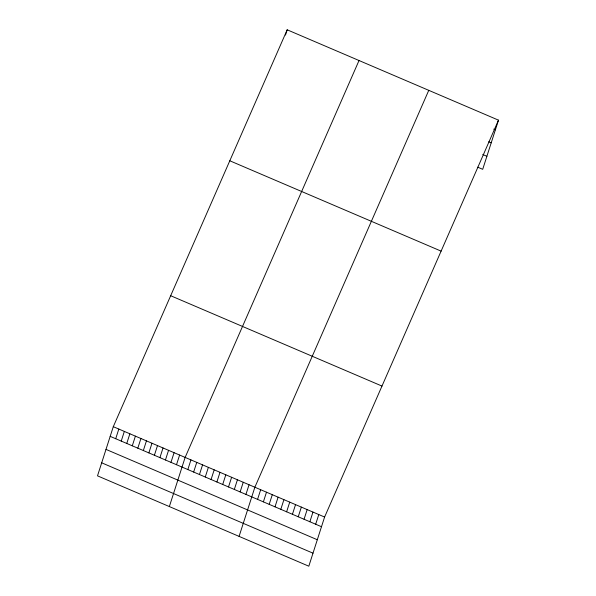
<?xml version="1.0" encoding="UTF-8"?>
<svg xmlns="http://www.w3.org/2000/svg" width="596" height="596" viewBox="0 0 596 596"><rect width="100%" height="100%" fill="white"/><g stroke="black" fill="none" stroke-linecap="round" stroke-linejoin="round"><path stroke-width="0.89" d="M113.292 426.691L97.506 475.846L308.817 566.2L324.596 517.045L498.494 120.154L287.183 29.8L113.292 426.691L324.596 517.045M115.713 438.731L118.813 429.06M121.234 441.092L124.341 431.422M126.762 443.454L129.868 433.784M132.29 445.815L135.396 436.145M137.818 448.177L140.924 438.507M143.345 450.539L146.445 440.869M148.866 452.908L151.973 443.238M285.491 35.075L287.183 29.8M154.394 455.269L157.5 445.599M159.922 457.631L163.028 447.961M165.45 459.993L168.556 450.323M170.977 462.354L174.077 452.684M176.505 464.724L179.605 455.053M169.353 506.57L185.132 457.415L359.03 60.516M187.837 469.566L190.944 459.896M193.648 472.054L196.755 462.384M199.459 474.535L202.565 464.865M205.27 477.023L208.376 467.353M211.081 479.504L214.188 469.834M216.892 481.993L219.999 472.323M222.703 484.473L225.81 474.803M228.514 486.962L231.62 477.292M234.325 489.443L237.431 479.773M240.136 491.931L243.243 482.261M245.947 494.412L249.054 484.742M239.085 536.385L254.865 487.23L428.762 90.339M257.569 499.388L260.675 489.718M263.38 501.869L266.486 492.199M269.191 504.358L272.298 494.687M275.002 506.838L278.108 497.168M280.813 509.327L283.92 499.657M286.624 511.808L289.731 502.137M292.435 514.296L295.541 504.626M298.246 516.777L301.353 507.107M304.057 519.265L307.163 509.595M309.868 521.746L312.975 512.076M315.679 524.234L318.785 514.564M498.494 120.154L482.708 169.309L477.731 167.178M493.726 129.116L495.388 129.824M488.713 141.788L491.201 142.854M482.745 154.506L486.895 156.279M229.803 160.778L441.107 251.125M170.672 295.72L381.984 386.074M110.186 436.361L321.49 526.715M105.999 449.391L317.31 539.745M101.692 462.816L312.997 553.17"/></g></svg>
